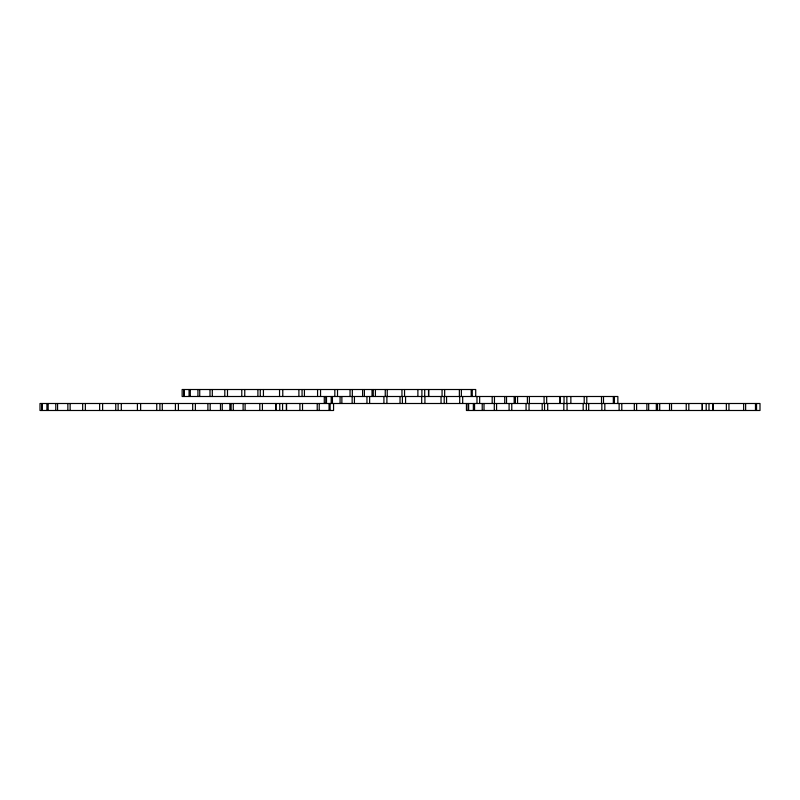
<?xml version="1.0" encoding="UTF-8"?>
<svg xmlns="http://www.w3.org/2000/svg" width="800" height="800" viewBox="0 0 800 800"><rect width="100%" height="100%" fill="white"/><g stroke="black" fill="none" stroke-linecap="round" stroke-linejoin="round"><path stroke-width="1.2" d="M756.55 403.5L756.55 410.49M755.47 403.5L755.47 410.49M745.64 403.5L745.64 410.49M743.65 403.5L743.65 410.49M728.95 403.5L728.95 410.49M726.35 403.5L726.35 410.49M713 403.5L713 410.49M712.8 403.5L712.8 410.49M709 403.5L709 410.49M706.18 403.5L706.18 410.49M702.38 403.5L702.38 410.49M702.18 403.5L702.18 410.49M688.83 403.5L688.83 410.49M686.23 403.5L686.23 410.49M671.52 403.5L671.52 410.49M669.53 403.5L669.53 410.49M659.71 403.5L659.71 410.49M657.55 403.5L657.55 410.49M656.31 403.5L656.31 410.49M648.68 403.5L648.68 410.49M646.88 403.5L646.88 410.49M636.61 403.5L636.61 410.49M634.32 403.5L634.32 410.49M621.8 403.5L621.8 410.49M619.12 403.5L619.12 410.49M617.86 403.5L617.86 396.5L182.14 396.5L182.14 389.51L475.72 389.51L475.72 396.5M614.41 396.5L614.41 403.5M613.33 396.5L613.33 403.5M604.83 403.5L604.83 410.49M603.5 396.5L603.5 403.5M601.85 403.5L601.85 410.49M601.51 396.5L601.51 403.5M588.7 403.5L588.71 410.49M586.8 396.5L586.8 403.5M586.35 403.5L586.35 410.49M584.2 396.5L584.2 403.5M583.18 403.5L583.18 410.49M570.86 396.5L570.86 403.5M567.06 403.5L567.06 410.49M566.85 396.5L566.85 403.5M564.04 396.5L564.04 403.5M563.83 403.5L563.83 410.49M560.24 396.5L560.24 403.5M560.03 396.5L560.03 403.5M547.71 403.5L547.71 410.49M546.69 396.5L546.69 403.5M544.55 403.5L544.55 410.49M544.09 396.5L544.09 403.5M542.19 403.5L542.18 410.49M529.38 396.5L529.38 403.5M529.04 403.5L529.04 410.49M527.39 396.5L527.39 403.5M526.06 403.5L526.06 410.49M517.56 396.5L517.56 403.5M515.41 396.5L515.41 403.5M514.17 396.5L514.17 403.5M511.78 403.5L511.78 410.49M509.09 403.5L509.09 410.49M506.53 396.5L506.53 403.5M504.74 396.5L504.74 403.5M496.57 403.5L496.57 410.49M494.46 396.5L494.46 403.5M494.29 403.5L494.29 410.49M492.18 396.5L492.18 403.5M484.01 403.5L484.01 410.49M482.22 403.5L482.22 410.49M479.66 396.5L479.66 403.5M476.98 396.5L476.98 403.5M474.58 403.5L474.58 410.49M473.35 403.5L473.35 410.49M472.26 389.51L472.26 396.5M471.19 389.51L471.19 396.5M468.64 403.5L468.64 410.49M468.01 403.5L468.01 410.49M466.43 403.5L466.43 410.49L760 410.49L760 403.5L40 403.5L40 410.49L333.57 410.49L333.57 403.5M462.69 396.5L462.69 403.5M461.36 389.51L461.36 396.5M459.71 396.5L459.71 403.5M459.37 389.51L459.37 396.5M446.57 396.5L446.56 403.5M444.66 389.51L444.66 396.5M444.21 396.5L444.21 403.5M442.06 389.51L442.06 396.5M441.04 396.5L441.04 403.5M428.72 389.51L428.72 396.5M428.52 389.51L428.52 396.5M424.92 396.5L424.92 403.5M424.71 389.51L424.71 396.5M421.9 389.51L421.9 396.5M421.69 396.5L421.69 403.5M417.89 389.51L417.89 396.5M405.57 396.5L405.57 403.5M404.55 389.51L404.55 396.5M402.4 396.5L402.4 403.5M401.95 389.51L401.95 396.5M400.05 396.5L400.04 403.5M387.24 389.51L387.24 396.5M386.9 396.5L386.9 403.5M385.25 389.51L385.25 396.5M383.92 396.5L383.92 403.5M375.42 389.51L375.42 396.5M373.26 389.51L373.26 396.5M372.03 389.51L372.03 396.5M369.63 396.5L369.63 403.5M366.95 396.5L366.95 403.5M364.39 389.51L364.39 396.5M362.6 389.51L362.6 396.5M354.43 396.5L354.43 403.5M352.32 389.51L352.32 396.5M352.15 396.5L352.15 403.5M350.04 389.51L350.04 396.5M341.87 396.5L341.87 403.5M340.08 396.5L340.08 403.5M337.52 389.51L337.52 396.5M334.83 389.51L334.83 396.5M332.44 396.5L332.44 403.5M331.2 396.5L331.2 403.5M330.12 403.5L330.12 410.49M329.05 403.5L329.05 410.49M326.5 396.5L326.5 403.5M325.87 396.5L325.87 403.5M324.28 396.5L324.28 403.5M320.55 389.51L320.55 396.5M319.22 403.5L319.22 410.49M317.57 389.51L317.57 396.5M317.23 403.5L317.23 410.49M304.43 389.51L304.42 396.5M302.52 403.5L302.52 410.49M302.06 389.51L302.06 396.5M299.92 403.5L299.92 410.49M298.9 389.51L298.9 396.5M286.58 403.5L286.58 410.49M286.37 403.5L286.37 410.49M282.78 389.51L282.78 396.5M282.57 403.5L282.57 410.49M279.76 403.5L279.76 410.49M279.55 389.51L279.55 396.5M275.95 403.5L275.95 410.49M275.75 403.5L275.75 410.49M263.43 389.51L263.43 396.5M262.41 403.5L262.41 410.49M260.26 389.51L260.26 396.5M259.81 403.5L259.81 410.49M257.9 389.51L257.9 396.5M245.1 403.5L245.1 410.49M244.76 389.51L244.76 396.5M243.11 403.5L243.11 410.49M241.78 389.51L241.78 396.5M233.28 403.5L233.28 410.49M231.12 403.5L231.12 410.49M229.89 403.5L229.89 410.49M227.49 389.51L227.49 396.5M224.81 389.51L224.81 396.5M222.25 403.5L222.25 410.49M220.46 403.5L220.46 410.49M212.29 389.51L212.29 396.5M210.18 403.5L210.18 410.49M210 389.51L210 396.5M207.9 403.5L207.9 410.49M199.73 389.51L199.73 396.5M197.93 389.51L197.93 396.5M195.37 403.5L195.37 410.49M192.69 403.5L192.69 410.49M190.3 389.51L190.3 396.5M189.06 389.51L189.06 396.5M184.36 389.51L184.36 396.5M183.73 389.51L183.73 396.5M178.4 403.5L178.4 410.49M175.42 403.5L175.42 410.49M162.28 403.5L162.28 410.49M159.92 403.5L159.92 410.49M156.76 403.5L156.76 410.49M140.63 403.5L140.63 410.49M137.41 403.5L137.41 410.49M121.29 403.5L121.29 410.49M118.12 403.5L118.12 410.49M115.76 403.5L115.76 410.49M102.62 403.5L102.62 410.49M99.64 403.5L99.64 410.49M85.35 403.5L85.35 410.49M82.67 403.5L82.67 410.49M70.14 403.5L70.14 410.49M67.86 403.5L67.86 410.49M57.58 403.5L57.58 410.49M55.79 403.5L55.79 410.49M48.16 403.5L48.16 410.49M46.92 403.5L46.92 410.49M42.22 403.5L42.22 410.49M41.59 403.5L41.59 410.49"/></g></svg>
